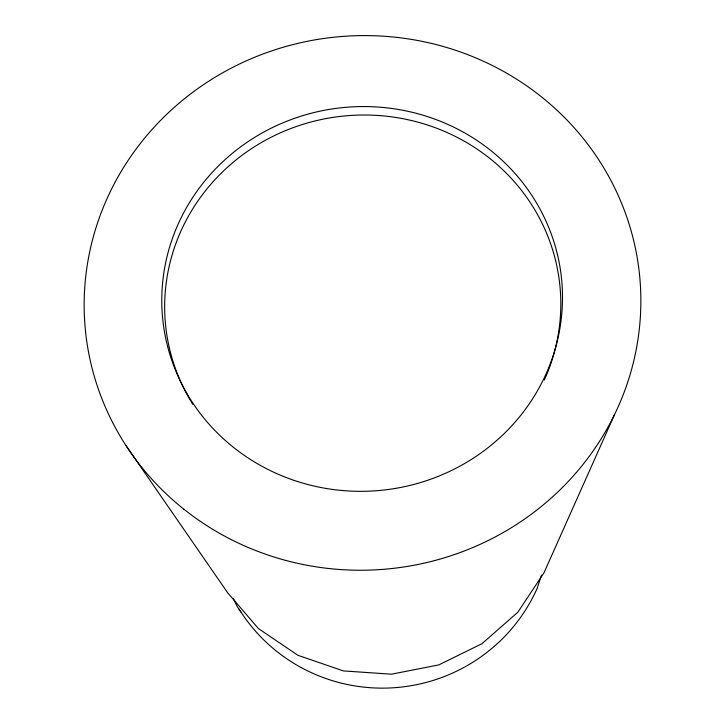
<?xml version="1.0" encoding="UTF-8"?>
<svg xmlns="http://www.w3.org/2000/svg" width="724" height="724" viewBox="0 0 724 724"><rect width="100%" height="100%" fill="white"/><g stroke="black" fill="none" stroke-linecap="round" stroke-linejoin="round"><path stroke-width="1.09" d="M537.326 587.77L541.516 575.064M614.595 414.436L544.041 572.693L517.877 612.187L481.967 643.699L438.798 664.904L391.44 674.198L343.321 670.904L297.89 655.292L258.405 628.55L227.598 592.684L125.976 445.55M240.902 611.961L237.282 606.712L233.463 598.667M537.172 588.331A168.466 165.85 -5.3 0 1 394.281 687.719A168.466 165.85 -5.3 0 1 239.11 609.128M192.837 404.408A198.141 190.258 -5.3 0 1 327.42 118.32A198.141 190.258 -5.3 0 1 557.561 338.289M557.353 339.375A198.141 190.258 -5.3 0 1 544.358 379.991M183.932 509.262A278.441 267.219 -5.3 0 0 636.713 346.905A278.441 267.219 -5.3 0 0 266.885 52.562A278.441 267.219 -5.3 0 0 183.932 509.262M276.396 473.442A200.43 192.312 -5.3 0 0 561.842 281.844A200.43 192.312 -5.3 0 0 248.187 141.542A200.43 192.312 -5.3 0 0 276.396 473.442"/></g></svg>
